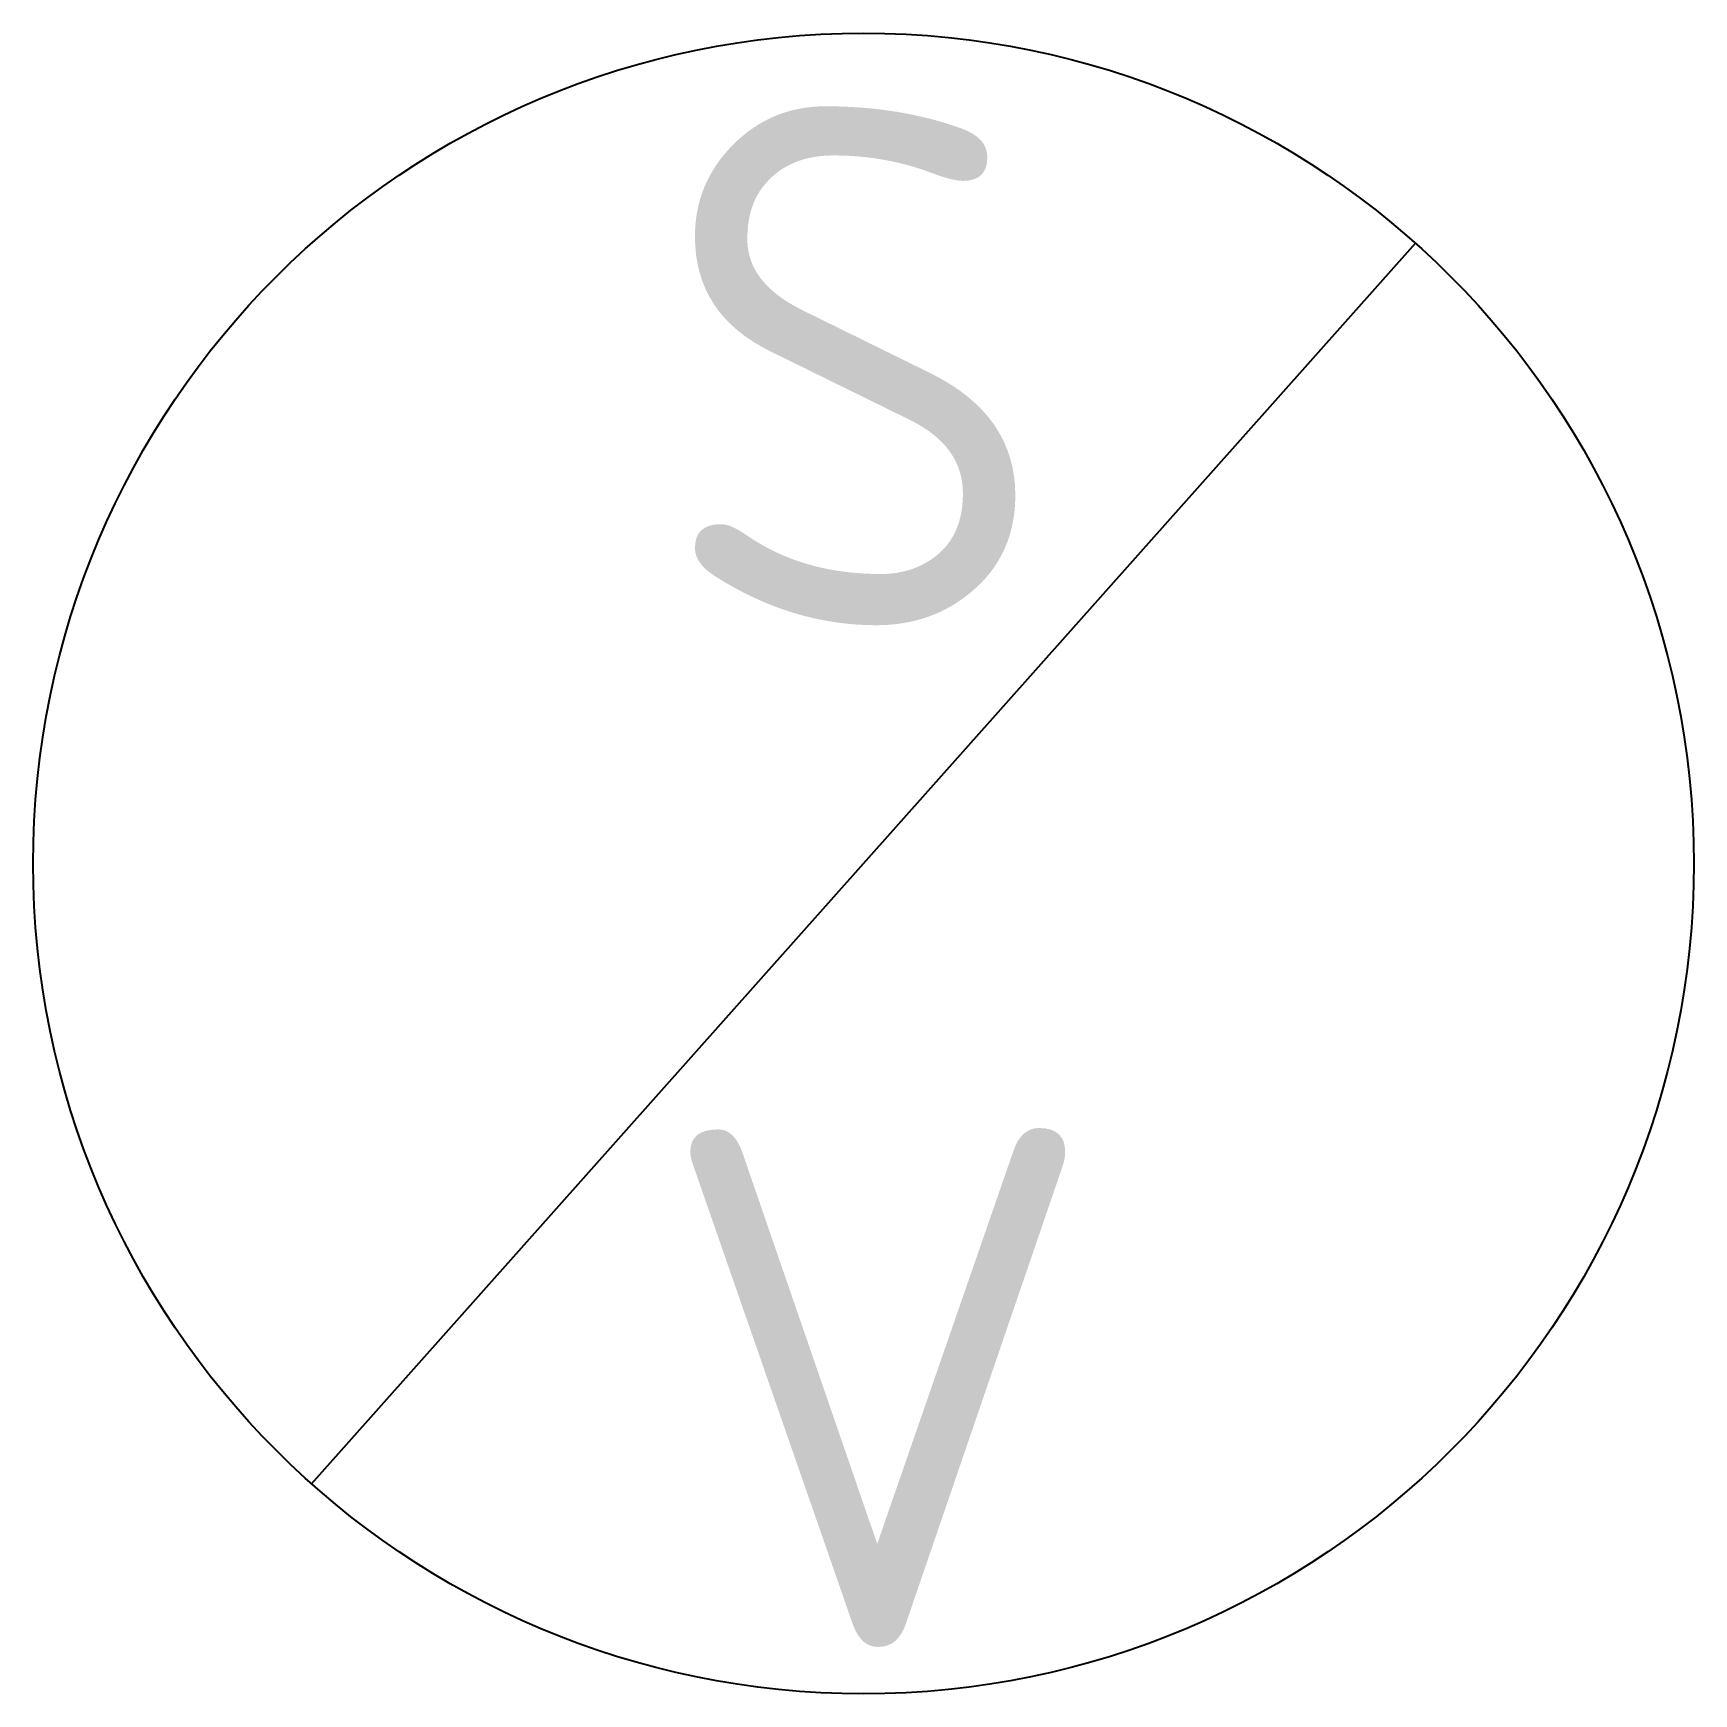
# Model space of a CAD drawing. Extents: x -4 to 4, y -4 to 4.
import ezdxf
from ezdxf.enums import TextEntityAlignment as Align

# ---------------------------------------------------------------- set-up
doc = ezdxf.new("R2010")
doc.units = 0
doc.header["$LTSCALE"] = 0.2
doc.styles.add('NLCS-ISO', font='NLCS-ISO.ttf')

msp = doc.modelspace()

# ---------------------------------------------------------------- linework, layer by layer
at = {"linetype": 'Continuous', "lineweight": -3}
msp.add_line((-2.6586, -2.9886), (2.6586, 2.9886), dxfattribs=at)
msp.add_circle((0, 0), 4, dxfattribs=at)

# ---------------------------------------------------------------- texts
at = {"ltscale": 0.1, "style": 'NLCS-ISO'}
for s, p in [('S', (-0.0403, 2.3979)), ('V', (0.0687, -2.5244))]:
    msp.add_text(s, height=2.5, dxfattribs=at).set_placement(p, align=Align.MIDDLE_CENTER)

doc.saveas('drawing.dxf')
